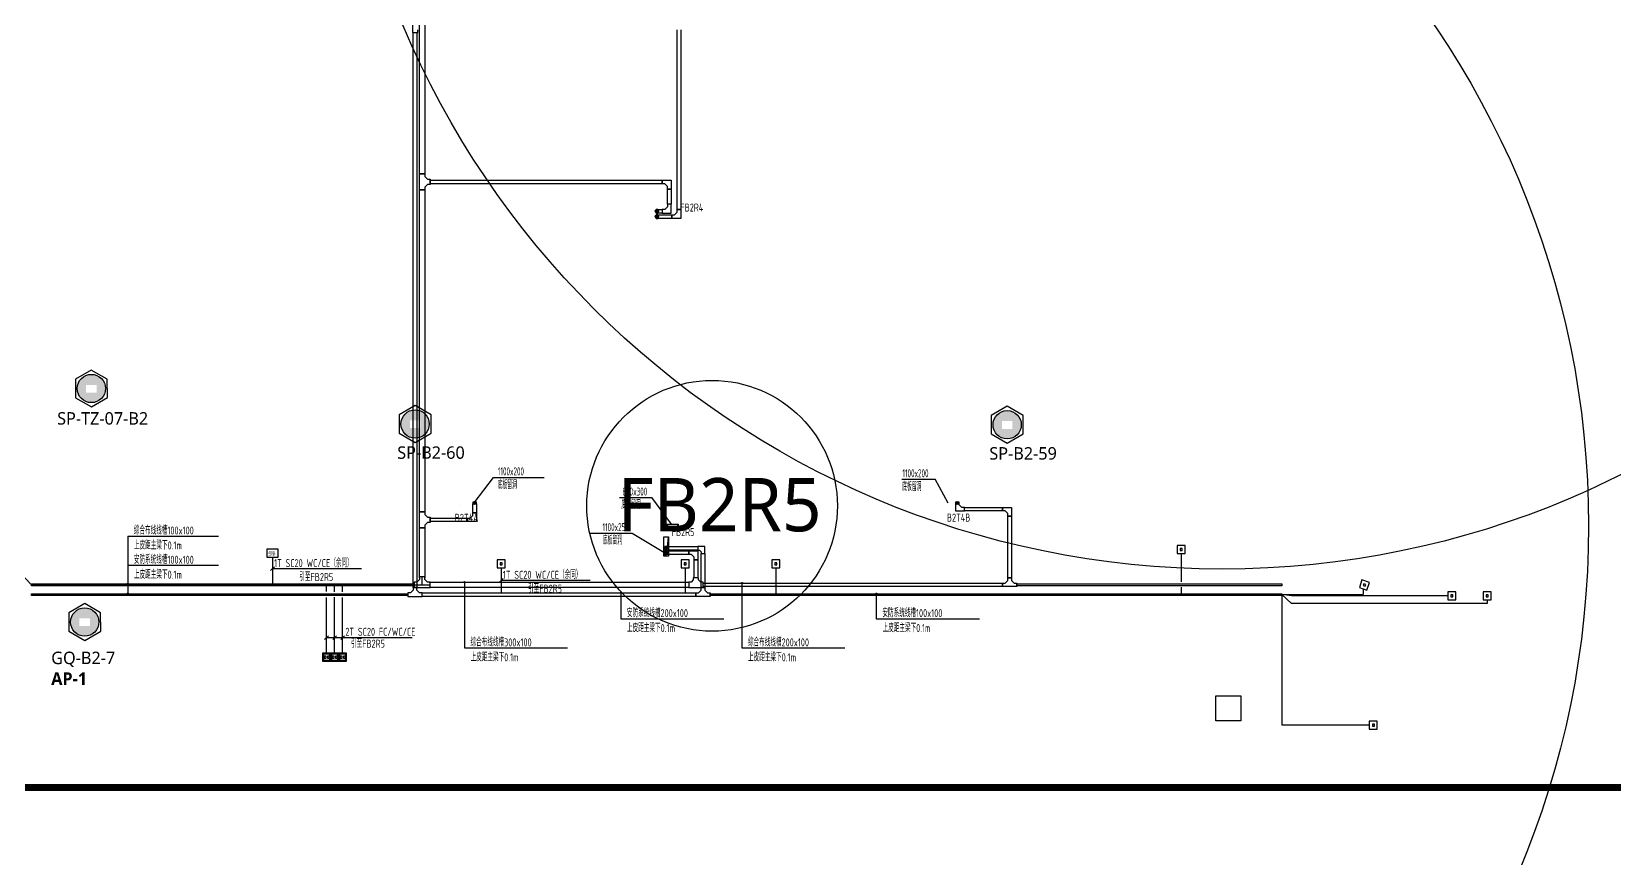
# Model space of a CAD drawing. Extents: x 444086 to 1693832, y -6784 to 371769.
# Drawn here: x 1548860 to 1637882, y 125115 to 171599 of the extents above; entities that cross this region are included whole.
import ezdxf

# ---------------------------------------------------------------- set-up
doc = ezdxf.new("R2010")
doc.units = 0
doc.header["$LTSCALE"] = 1000
doc.header["$MEASUREMENT"] = 0
doc.linetypes.add('CONTINOUS', pattern=[0])
doc.linetypes.add('SZGX_a-zzgr$0$DASHDOT2', pattern=[6, 3, -1.5, 0, -1.5])
doc.layers.get('0').update_dxf_attribs({"color": 1, "linetype": 'CONTINUOUS'})
for name, color, linetype in [('AP', 7, 'CONTINUOUS'), ('A无产权', 5, 'CONTINUOUS'), ('CABLETRAY_DOTE', 5, 'CONTINUOUS'), ('CABLETRAY_WEAK', 6, 'CONTINUOUS'), ('T-BAS', 11, 'CONTINUOUS'), ('T-BSA TEXT', 7, '485_LINE'), ('T-DIFFUSE', 1, 'CONTINUOUS'), ('T-I-CHANNELS', 2, 'CONTINUOUS'), ('T-P-G RDJ', 1, 'CONTINOUS'), ('T-R-INTEGRATE', 1, 'CONTINUOUS'), ('T-SYSTEM', 4, 'CONTINUOUS'), ('T-SYSTEM BLOCK', 4, 'CONTINUOUS'), ('T-TEXT', 7, 'CONTINUOUS'), ('T-TEXT-RD', 3, 'CONTINUOUS'), ('T-TL', 2, 'CONTINUOUS'), ('T-电源线槽', 1, 'CONTINUOUS'), ('WALL', 9, 'CONTINUOUS')]:
    doc.layers.add(name, color=color, linetype=linetype)
doc.layers.add('Arc_建筑红线', color=8, linetype='CONTINUOUS', lineweight=40)
doc.styles.add('_TCH_DIM', font='SIMPLEX', dxfattribs={"bigfont": 'GBCBIG'})
doc.styles.add('GBSTYLE', font='gbxwxt.shx', dxfattribs={"width": 0.6, "bigfont": 'gbhzfs.shx'})
doc.styles.get("Standard").update_dxf_attribs({"font": 'GBENOR', "bigfont": 'GBCBIG'})
doc.linetypes.add('485_LINE', pattern='A,25.7,-3.58,["485",Standard,S=2.54,R=0,X=-3.2,Y=-1.27],-3.85', length=33.13)

# ---------------------------------------------------------------- blocks, each defined once
blk = doc.blocks.new('信息发布网络控制器')
at = {"layer": 'T-DIFFUSE'}
for p, q in [((-420, 600), (-420, 0)), ((420, 600), (-420, 600)), ((-420, 0), (420, 0)), ((420, 0), (420, 600))]:
    blk.add_line(p, q, dxfattribs=at)
at = {"layer": 'T-DIFFUSE', "color": 7, "style": 'GBSTYLE', "width": 0.6}
blk.add_text('控制器', height=300, dxfattribs=at).set_placement((-329, 92))
blk = doc.blocks.new('T-D2T')
at = {"layer": 'T-SYSTEM BLOCK'}
for points in [[(0, 0), (450, 0), (450, 450), (0, 450)], [(50, 50), (400, 50), (400, 400), (50, 400)], [(87, 169), (199, 169), (199, 281), (87, 281)], [(271, 169), (383, 169), (383, 281), (271, 281)]]:
    blk.add_lwpolyline(points, close=True, dxfattribs=at)
blk = doc.blocks.new('单口数据点')
at = {"layer": 'T-SYSTEM BLOCK'}
for points in [[(148816, -13376), (149116, -13376), (149116, -13076), (148816, -13076)], [(148929, -13263), (149004, -13263), (149004, -13188), (148929, -13188)]]:
    blk.add_lwpolyline(points, close=True, dxfattribs=at)
blk = doc.blocks.new('A$C27A92A3A')
at = {"layer": 'T-TEXT', "linetype": 'ByBlock'}
h = blk.add_hatch(color=7, dxfattribs=at)
edge = h.paths.add_edge_path()
edge.add_arc((-37060.2, -2154.8), 37.5, 0, 360)
h = blk.add_hatch(color=7, dxfattribs=at)
edge = h.paths.add_edge_path()
edge.add_arc((-37060.2, -2704.8), 37.5, 0, 360)
h = blk.add_hatch(color=7, dxfattribs=at)
edge = h.paths.add_edge_path()
edge.add_arc((-18125.4, -2054.8), 37.5, 0, 360)
h = blk.add_hatch(color=7, dxfattribs=at)
edge = h.paths.add_edge_path()
edge.add_arc((-9325.7, -2654.8), 37.5, 0, 360)
h = blk.add_hatch(color=7, dxfattribs=at)
edge = h.paths.add_edge_path()
edge.add_arc((-2517.4, -2104.8), 37.5, 0, 360)
h = blk.add_hatch(color=7, dxfattribs=at)
edge = h.paths.add_edge_path()
edge.add_arc((5045.5, -2704.8), 37.5, 0, 360)
at = {"layer": 'CABLETRAY_DOTE'}
for p, q in [((-20500, -2204.8), (-20500, -1754.8)), ((-20950, -2204.8), (-42465, -2204.8)), ((-20950, -2204.8), (-20050, -2204.8)), ((-21300, -2754.8), (-42465, -2754.8))]:
    blk.add_line(p, q, dxfattribs=at)
at = {"layer": 'CABLETRAY_WEAK', "linetype": 'ByBlock'}
for p, q in [((-21050, 29750.4, 0), (-21050, 28850.4, 0)), ((-21050, 28850.4, 0), (-20750, 28850.4, 0)), ((-21000, -2354.8, 0), (-21000, 28850.4, 0)), ((-21000, 28850.4, 0), (-20800, 28850.4, 0)), ((-20800, 28850.4, 0), (-20800, -2354.8, 0)), ((-20750, 28850.4, 0), (-20750, 29000.4, 0)), ((-21300, -2654.8, 0), (-21300, -2854.8, 0)), ((-21150, -2654.8, 0), (-21300, -2654.8, 0)), ((-21300, -2654.8, 0), (-21300, -2854.8, 0)), ((-21000, -2504.8, 0), (-21150, -2654.8, 0)), ((-20800, -2354.8, 0), (-21000, -2354.8, 0)), ((-20800, -2354.8, 0), (-21000, -2354.8, 0)), ((-21000, -2354.8, 0), (-21000, -2504.8, 0)), ((-20800, -2504.8, 0), (-20800, -2354.8, 0)), ((-20650, -2654.8, 0), (-20800, -2504.8, 0)), ((-20500, -2654.8, 0), (-20650, -2654.8, 0)), ((-20500, -2854.8, 0), (-20500, -2654.8, 0)), ((-20500, -2654.8, 0), (-5100, -2654.8, 0)), ((-20500, -2854.8, 0), (-20500, -2654.8, 0)), ((-5100, -2654.8, 0), (-5100, -2854.8, 0)), ((-21300, -2854.8, 0), (-20500, -2854.8, 0)), ((-5100, -2854.8, 0), (-20500, -2854.8, 0))]:
    blk.add_line(p, q, dxfattribs=at)
at = {"layer": 'CABLETRAY_WEAK'}
for p, q in [((-6150, 18900, 0), (-6150, 29000.4, 0)), ((-5950, 29000.4, 0), (-5950, 18900, 0)), ((-6300, 18600, 0), (-6150, 18750, 0)), ((-5950, 18900, 0), (-6150, 18900, 0)), ((-6150, 18750, 0), (-6150, 18900, 0)), ((-6150, 18900, 0), (-5950, 18900, 0)), ((-5950, 18900, 0), (-5950, 18400, 0)), ((-7246.2, 18400, 0), (-7346.2, 18600, 0)), ((-7346.2, 18400, 0), (-7246.2, 18600, 0)), ((-7246.2, 18400, 0), (-7246.2, 18600, 0)), ((-7246.2, 18600, 0), (-6450, 18600, 0)), ((-6450, 18400, 0), (-7246.2, 18400, 0)), ((-6450, 18600, 0), (-6450, 18400, 0)), ((-6450, 18400, 0), (-6450, 18600, 0)), ((-6450, 18600, 0), (-6300, 18600, 0)), ((-5950, 18400, 0), (-6450, 18400, 0)), ((-18350, 2250, 0), (-18350, 2250, 0)), ((-18350, 2250, 0), (-18350, 2250, 0)), ((-18350, 2250, 0), (-18350, 2250, 0)), ((-18350, 2250, 0), (-18350, 2250, 0)), ((-6750, -49.6), (-6850, -249.6)), ((-6850, -49.6), (-6750, -249.6)), ((-6750, -249.6, 0), (-6750, -49.6, 0)), ((-6750, -49.6, 0), (-5000, -49.6, 0)), ((-5000, -249.6, 0), (-6750, -249.6, 0)), ((-5000, -49.6, 0), (-5000, -249.6, 0)), ((-4600, -49.6, 0), (-5000, -49.6, 0)), ((-5000, -49.6, 0), (-5000, -249.6, 0)), ((-5000, -249.6, 0), (-4900, -249.6, 0)), ((-4900, -249.6, 0), (-4800, -349.6, 0)), ((-4800, -349.6, 0), (-4800, -449.6, 0)), ((-4800, -2354.8, 0), (-4800, -449.6, 0)), ((-4800, -449.6, 0), (-4600, -449.6, 0)), ((-4800, -449.6, 0), (-4600, -449.6, 0)), ((-4600, -449.6, 0), (-4600, -49.6, 0)), ((-4600, -449.6, 0), (-4600, -2354.8, 0)), ((-5100, -2854.8, 0), (-5100, -2654.8, 0)), ((-5100, -2654.8, 0), (-4950, -2654.8, 0)), ((-4950, -2654.8, 0), (-4800, -2504.8, 0)), ((-4600, -2354.8, 0), (-4800, -2354.8, 0)), ((-4800, -2504.8, 0), (-4800, -2354.8, 0)), ((-4800, -2354.8, 0), (-4600, -2354.8, 0)), ((-4600, -2354.8, 0), (-4600, -2504.8, 0)), ((-4600, -2504.8, 0), (-4450, -2654.8, 0)), ((-4450, -2654.8, 0), (-4300, -2654.8, 0)), ((-4300, -2654.8, 0), (-4300, -2854.8, 0)), ((-42465, -2804.8), (-42465, -2704.8)), ((-42465, -2704.8), (-21300, -2704.8)), ((-21300, -2804.8), (-42465, -2804.8)), ((-21300, -2704.8), (-21300, -2804.8)), ((-4300, -2854.8, 0), (-5100, -2854.8, 0)), ((-4300, -2804.8, 0), (-4300, -2704.8, 0)), ((-4300, -2704.8, 0), (27852.1, -2704.8, 0)), ((27852.1, -2804.8, 0), (-4300, -2804.8, 0)), ((27852.1, -2704.8, 0), (27852.1, -2804.8, 0))]:
    blk.add_line(p, q, dxfattribs=at)
at = {"layer": 'CABLETRAY_WEAK', "elevation": 0}
blk.add_lwpolyline([(-7346.2, 18400), (-7246.2, 18400), (-7246.2, 18600), (-7346.2, 18600)], close=True, dxfattribs=at)
at = {"layer": 'CABLETRAY_WEAK'}
blk.add_lwpolyline([(-6850, -249.6), (-6750, -249.6), (-6750, -49.6), (-6850, -49.6)], close=True, dxfattribs=at)
at = {"layer": 'T-I-CHANNELS'}
for p, q in [((-20650, 20900, 0), (-20650, 40500.4, 0)), ((-20350, 40500.4, 0), (-20350, 20900, 0)), ((-20650, 20000, 0), (-20650, 20900, 0)), ((-20650, 20900, 0), (-20350, 20900, 0)), ((-20350, 20900, 0), (-20650, 20900, 0)), ((-20350, 20900, 0), (-20350, 20750, 0)), ((-20350, 20750, 0), (-20200, 20600, 0)), ((-20200, 20600, 0), (-20050, 20600, 0)), ((-20050, 20600, 0), (-20050, 20300, 0)), ((-20050, 20350, 0), (-20050, 20550, 0)), ((-20050, 20550, 0), (-7000, 20550, 0)), ((-7000, 20550, 0), (-7000, 20350, 0)), ((-7000, 20550, 0), (-6500, 20550, 0)), ((-7000, 20350, 0), (-7000, 20550, 0)), ((-6500, 20550, 0), (-6500, 20050, 0)), ((-20350, 20000, 0), (-20650, 20000, 0)), ((-20650, 1900, 0), (-20650, 20000, 0)), ((-20650, 20000, 0), (-20350, 20000, 0)), ((-20200, 20300, 0), (-20350, 20150, 0)), ((-20350, 20150, 0), (-20350, 20000, 0)), ((-20350, 20000, 0), (-20350, 1900, 0)), ((-20050, 20300, 0), (-20200, 20300, 0)), ((-7000, 20350, 0), (-20050, 20350, 0)), ((-6850, 20350, 0), (-7000, 20350, 0)), ((-6700, 20200, 0), (-6850, 20350, 0)), ((-6700, 20050, 0), (-6700, 20200, 0)), ((-6700, 19200, 0), (-6700, 20050, 0)), ((-6700, 20050, 0), (-6500, 20050, 0)), ((-6500, 20050, 0), (-6700, 20050, 0)), ((-6500, 20050, 0), (-6500, 19200, 0)), ((-7246.2, 18700, 0), (-7346.2, 18900, 0)), ((-7346.2, 18700, 0), (-7246.2, 18900, 0)), ((-7246.2, 18700, 0), (-7246.2, 18900, 0)), ((-7246.2, 18900, 0), (-7000, 18900, 0)), ((-7000, 18700, 0), (-7246.2, 18700, 0)), ((-7000, 18900, 0), (-7000, 18700, 0)), ((-6850, 18900, 0), (-7000, 18900, 0)), ((-7000, 18900, 0), (-7000, 18700, 0)), ((-7000, 18700, 0), (-6500, 18700, 0)), ((-6700, 19050, 0), (-6850, 18900, 0)), ((-6500, 19200, 0), (-6700, 19200, 0)), ((-6500, 19200, 0), (-6700, 19200, 0)), ((-6700, 19200, 0), (-6700, 19050, 0)), ((-6500, 18700, 0), (-6500, 19200, 0)), ((-20350, 1900, 0), (-20650, 1900, 0)), ((-20650, 1000, 0), (-20650, 1900, 0)), ((-20650, 1900, 0), (-20350, 1900, 0)), ((-20350, 1900, 0), (-20350, 1750, 0)), ((-17650, 2350, 0), (-17450, 2450, 0)), ((-17650, 2450, 0), (-17450, 2350, 0)), ((-17650, 2350, 0), (-17450, 2350, 0)), ((-17650, 1850, 0), (-17650, 2350, 0)), ((-17450, 1850, 0), (-17650, 1850, 0)), ((-17650, 1700, 0), (-17650, 1850, 0)), ((-17650, 1850, 0), (-17450, 1850, 0)), ((-17450, 2350, 0), (-17450, 1850, 0)), ((-17450, 1850, 0), (-17450, 1350, 0)), ((9500, 2350), (9700, 2450)), ((9500, 2450), (9700, 2350)), ((9500, 2450, 0), (9500, 1950, 0)), ((9700, 2450, 0), (9500, 2450, 0)), ((9500, 1950, 0), (10000, 1950, 0)), ((9700, 2300, 0), (9700, 2450, 0)), ((9850, 2150, 0), (9700, 2300, 0)), ((10000, 2150, 0), (9850, 2150, 0)), ((10000, 1950, 0), (10000, 2150, 0)), ((10000, 2150, 0), (12150.1, 2150, 0)), ((10000, 1950, 0), (10000, 2150, 0)), ((12150.1, 1950, 0), (10000, 1950, 0)), ((12150.1, 2150, 0), (12150.1, 1950, 0)), ((12150.1, 2150, 0), (12650.1, 2150, 0)), ((12150.1, 1950, 0), (12150.1, 2150, 0)), ((12300.1, 1950, 0), (12150.1, 1950, 0)), ((12450.1, 1800, 0), (12300.1, 1950, 0)), ((12450.1, 1650, 0), (12450.1, 1800, 0)), ((12650.1, 2150, 0), (12650.1, 1650, 0)), ((-20650, -1804.8, 0), (-20650, 1000, 0)), ((-20650, 1000, 0), (-20350, 1000, 0)), ((-20350, 1000, 0), (-20650, 1000, 0)), ((-20350, 1750, 0), (-20200, 1600, 0)), ((-20200, 1300, 0), (-20350, 1150, 0)), ((-20350, 1150, 0), (-20350, 1000, 0)), ((-20350, 1000, 0), (-20350, -1804.8, 0)), ((-20200, 1600, 0), (-20050, 1600, 0)), ((-20050, 1300, 0), (-20200, 1300, 0)), ((-20050, 1600, 0), (-20050, 1300, 0)), ((-20050, 1350, 0), (-20050, 1550, 0)), ((-20050, 1550, 0), (-17950, 1550, 0)), ((-17950, 1350, 0), (-20050, 1350, 0)), ((-17950, 1550, 0), (-17950, 1350, 0)), ((-17950, 1350, 0), (-17950, 1550, 0)), ((-17950, 1550, 0), (-17800, 1550, 0)), ((-17450, 1350, 0), (-17950, 1350, 0)), ((-17800, 1550, 0), (-17650, 1700, 0)), ((12450.1, 1650, 0), (12650.1, 1650, 0)), ((12450.1, -1804.8, 0), (12450.1, 1650, 0)), ((12650.1, 1650, 0), (12450.1, 1650, 0)), ((12650.1, 1650, 0), (12650.1, -1804.8, 0)), ((-6750, -299.6), (-6850, -499.6)), ((-6850, -299.6), (-6750, -499.6)), ((-6750, -500.4, 0), (-6750, -300.4, 0)), ((-6750, -300.4, 0), (-5500, -300.4, 0)), ((-5500, -500.4, 0), (-6750, -500.4, 0)), ((-5500, -300.4, 0), (-5500, -500.4, 0)), ((-5500, -300.4, 0), (-5000, -300.4, 0)), ((-5500, -500.4, 0), (-5500, -300.4, 0)), ((-5350, -500.4, 0), (-5500, -500.4, 0)), ((-5200, -650.4, 0), (-5350, -500.4, 0)), ((-5200, -800.4, 0), (-5200, -650.4, 0)), ((-5200, -800.4, 0), (-5000, -800.4, 0)), ((-5200, -1804.8, 0), (-5200, -800.4, 0)), ((-5000, -800.4, 0), (-5200, -800.4, 0)), ((-5000, -300.4, 0), (-5000, -800.4, 0)), ((-5000, -800.4, 0), (-5000, -1804.8, 0)), ((-20350, -1754.8), (-20650, -1754.8)), ((-20650, -1754.8), (-20650, -1904.8)), ((-20350, -1904.8), (-20350, -1754.8)), ((-42465, -2254.8), (-42465, -2154.8)), ((-42465, -2154.8), (-20950, -2154.8)), ((-20950, -2254.8), (-42465, -2254.8)), ((-20800, -2054.8), (-20950, -2054.8)), ((-20950, -2054.8), (-20950, -2354.8)), ((-20950, -2154.8), (-20950, -2254.8)), ((-20950, -2354.8), (-20050, -2354.8)), ((-20650, -1904.8), (-20800, -2054.8)), ((-20200, -2054.8), (-20350, -1904.8)), ((-20050, -2054.8), (-20200, -2054.8)), ((-20100, -2054.8, 0), (-5500, -2054.8, 0)), ((-5500, -2354.8, 0), (-20100, -2354.8, 0)), ((-20050, -2354.8), (-20050, -2054.8)), ((-5500, -2054.8, 0), (-5500, -2354.8, 0)), ((-5375, -2054.8, 0), (-5500, -2054.8, 0)), ((-5500, -2054.8, 0), (-5500, -2354.8, 0)), ((-5500, -2354.8, 0), (-4700, -2354.8, 0)), ((-5250, -1929.8, 0), (-5375, -2054.8, 0)), ((-4950, -1804.8, 0), (-5250, -1804.8, 0)), ((-5250, -1804.8, 0), (-5250, -1929.8, 0)), ((-5000, -1804.8, 0), (-5200, -1804.8, 0)), ((-4950, -1929.8, 0), (-4950, -1804.8, 0)), ((-4825, -2054.8, 0), (-4950, -1929.8, 0)), ((-4700, -2054.8, 0), (-4825, -2054.8, 0)), ((-4700, -2354.8, 0), (-4700, -2054.8, 0)), ((-4700, -2304.8, 0), (-4700, -2104.8, 0)), ((-4700, -2104.8, 0), (12150.1, -2104.8, 0)), ((12150.1, -2304.8, 0), (-4700, -2304.8, 0)), ((12150.1, -2104.8, 0), (12150.1, -2304.8, 0)), ((12150.1, -2304.8, 0), (12150.1, -2104.8, 0)), ((12150.1, -2104.8, 0), (12300.1, -2104.8, 0)), ((12950.1, -2304.8, 0), (12150.1, -2304.8, 0)), ((12300.1, -2104.8, 0), (12450.1, -1954.8, 0)), ((12650.1, -1804.8, 0), (12450.1, -1804.8, 0)), ((12450.1, -1954.8, 0), (12450.1, -1804.8, 0)), ((12450.1, -1804.8, 0), (12650.1, -1804.8, 0)), ((12650.1, -1804.8, 0), (12650.1, -1954.8, 0)), ((12650.1, -1954.8, 0), (12800.1, -2104.8, 0)), ((12800.1, -2104.8, 0), (12950.1, -2104.8, 0)), ((12950.1, -2104.8, 0), (12950.1, -2304.8, 0)), ((12950.1, -2254.8, 0), (12950.1, -2154.8, 0)), ((12950.1, -2154.8, 0), (27851, -2154.8, 0)), ((27851, -2254.8, 0), (12950.1, -2254.8, 0)), ((27851, -2154.8, 0), (27851, -2254.8, 0))]:
    blk.add_line(p, q, dxfattribs=at)
at = {"layer": 'T-I-CHANNELS', "elevation": 0}
for points in [[(-7346.2, 18700), (-7246.2, 18700), (-7246.2, 18900), (-7346.2, 18900)], [(-17650, 2450), (-17650, 2350), (-17450, 2350), (-17450, 2450)], [(9500, 2450), (9500, 2350), (9700, 2350), (9700, 2450)]]:
    blk.add_lwpolyline(points, close=True, dxfattribs=at)
at = {"layer": 'T-I-CHANNELS'}
blk.add_lwpolyline([(-6850, -499.6), (-6750, -499.6), (-6750, -299.6), (-6850, -299.6)], close=True, dxfattribs=at)
at = {"layer": 'T-P-G RDJ'}
for p, q in [((-17579.4, 2413.4, 0), (-16492.2, 3837.1)), ((-16492.2, 3837.1), (-13635.3, 3837.1)), ((6470.5, 3731.6), (8363.3, 3731.6)), ((9090.1, 2378.2, 0), (8363.3, 3731.6)), ((-9408.9, 2700.8), (-7600, 2700.8)), ((-7600, 2700.8), (-6500, 1200)), ((-6164.4, 952.7, 0), (-6900, 899.6)), ((-6164.4, 952.7, 0), (-6100, 1200)), ((-11081.1, 700), (-8686, 700)), ((-8686, 700), (-6900, -374.8)), ((-6732.3, -444.7), (-6650, 499.6)), ((-6732.3, -444.7), (-6900, -600))]:
    blk.add_line(p, q, dxfattribs=at)
at = {"layer": 'T-P-G RDJ', "elevation": 0}
for points in [[(-6900, 899.6), (-6900, 1200), (-6100, 1200), (-6100, 899.6)], [(-6900, -600), (-6900, 499.6), (-6650, 499.6), (-6650, -600)]]:
    blk.add_lwpolyline(points, close=True, dxfattribs=at)
at = {"layer": 'T-SYSTEM', "elevation": 0}
for points in [[(-7296.2, 18800, 0, 0, 0), (-6797.6, 19298.6, 150, 0, 0), (-6558.6, 19537.6, 0, 0, 0)], [(-7296.2, 18500, 0, 0, 0), (-6797.6, 18998.6, 150, 0, 0), (-6558.6, 19237.6, 0, 0, 0)], [(-16812.4, 3137.6, 0, 0, 0), (-17311, 2639, 150, 0, 0), (-17550, 2400, 0, 0, 0)], [(9600, 2400, 0, 0, 0), (10098.6, 2898.6, 150, 0, 0), (10337.6, 3137.6, 0, 0, 0)], [(-17550, 2400, 0, 0, 0), (-18048.6, 1901.4, 150, 0, 0), (-18287.6, 1662.4, 0, 0, 0)], [(-6800, 1125, 0, 0, 0), (-6301.4, 1623.6, 150, 0, 0), (-6062.4, 1862.6, 0, 0, 0)], [(9600, 2400, 0, 0, 0), (9101.4, 1901.4, 150, 0, 0), (8862.4, 1662.4, 0, 0, 0)], [(-6800, 1125, 0, 0, 0), (-7298.6, 626.4, 150, 0, 0), (-7537.6, 387.4, 0, 0, 0)]]:
    blk.add_lwpolyline(points, format="xyseb", dxfattribs=at)
at = {"layer": 'T-SYSTEM', "const_width": 90, "elevation": 0}
for points in [[(-7341.2, 18800, 1), (-7251.2, 18800, 1)], [(-7341.2, 18800, 1), (-7251.2, 18800, 1)], [(-7341.2, 18800, 1), (-7251.2, 18800, 1)], [(-7341.2, 18500, 1), (-7251.2, 18500, 1)], [(-7341.2, 18500, 1), (-7251.2, 18500, 1)], [(-7341.2, 18500, 1), (-7251.2, 18500, 1)], [(-17595, 2400, 1), (-17505, 2400, 1)], [(-17595, 2400, 1), (-17505, 2400, 1)], [(-17595, 2400, 1), (-17505, 2400, 1)], [(9555, 2400, 1), (9645, 2400, 1)], [(9555, 2400, 1), (9645, 2400, 1)], [(9555, 2400, 1), (9645, 2400, 1)], [(-6845, 1125, 1), (-6755, 1125, 1)], [(-6845, 1125, 1), (-6755, 1125, 1)], [(-6845, 1125, 1), (-6755, 1125, 1)]]:
    blk.add_lwpolyline(points, format="xyb", close=True, dxfattribs=at)
at = {"layer": 'T-SYSTEM'}
for points in [[(-6800, -149.6, 0, 0, 0), (-6301.4, 349, 150, 0, 0), (-6062.4, 588, 0, 0, 0)], [(-6800, -399.6, 0, 0, 0), (-6301.4, 99, 150, 0, 0), (-6062.4, 338, 0, 0, 0)], [(-6800, -149.6, 0, 0, 0), (-7298.6, -648.2, 150, 0, 0), (-7537.6, -887.2, 0, 0, 0)], [(-6800, -399.6, 0, 0, 0), (-7298.6, -898.2, 150, 0, 0), (-7537.6, -1137.2, 0, 0, 0)]]:
    blk.add_lwpolyline(points, format="xyseb", dxfattribs=at)
at = {"layer": 'T-SYSTEM', "const_width": 90}
for points in [[(-6845, -149.6, 1), (-6755, -149.6, 1)], [(-6845, -149.6, 1), (-6755, -149.6, 1)], [(-6845, -149.6, 1), (-6755, -149.6, 1)], [(-6845, -399.6, 1), (-6755, -399.6, 1)], [(-6845, -399.6, 1), (-6755, -399.6, 1)], [(-6845, -399.6, 1), (-6755, -399.6, 1)]]:
    blk.add_lwpolyline(points, format="xyb", close=True, dxfattribs=at)
at = {"layer": 'T-SYSTEM'}
for centre in [(-7296.2, 18800, 0), (-7296.2, 18800, 0), (-7296.2, 18800, 0), (-7296.2, 18500, 0), (-7296.2, 18500, 0), (-7296.2, 18500, 0), (-17550, 2400, 0), (-17550, 2400, 0), (-17550, 2400, 0), (9600, 2400, 0), (9600, 2400, 0), (9600, 2400, 0), (-6800, 1125, 0), (-6800, 1125, 0), (-6800, 1125, 0), (-6800, -149.6), (-6800, -149.6), (-6800, -149.6), (-6800, -399.6), (-6800, -399.6), (-6800, -399.6)]:
    blk.add_circle(centre, 90, dxfattribs=at)
at = {"layer": 'T-TEXT', "color": 7, "linetype": 'ByBlock'}
for p, q in [((-37060.2, 536.6), (-37060.2, -2754.8)), ((-37060.2, 536.6), (-31947.2, 536.6)), ((-37060.2, -1108), (-31947.2, -1108)), ((-18125.4, -2054.8, 0), (-18125.4, -5754.4)), ((-9325.7, -2654.8, 0), (-9325.7, -4109.8)), ((-2517.4, -2104.8, 0), (-2517.4, -5754.4)), ((5045.5, -2704.8, 0), (5045.5, -4109.8)), ((-9325.7, -4109.8), (-3532.3, -4109.8)), ((5045.5, -4109.8), (10839, -4109.8)), ((-18125.4, -5754.4), (-12332, -5754.4)), ((-2517.4, -5754.4), (3276, -5754.4))]:
    blk.add_line(p, q, dxfattribs=at)
for centre in [(-37060.2, -2154.8), (-37060.2, -2704.8), (-18125.4, -2054.8, 0), (-9325.7, -2654.8, 0), (-2517.4, -2104.8, 0), (5045.5, -2704.8, 0)]:
    blk.add_circle(centre, 37.5, dxfattribs=at)
at = {"layer": 'T-电源线槽'}
for p, q in [((-6750, 1150), (-6850, 1100)), ((-6850, 1150), (-6750, 1100))]:
    blk.add_line(p, q, dxfattribs=at)
at = {"layer": 'T-电源线槽', "elevation": 0}
blk.add_lwpolyline([(-6850, 1100), (-6750, 1100), (-6750, 1150), (-6850, 1150)], close=True, dxfattribs=at)
at = {"layer": 'T-P-G RDJ', "style": 'GBSTYLE', "width": 0.6}
for s, p in [('底板留洞', (-16253.4, 3187.2)), ('1100x200', (-16239.9, 3950.6)), ('底板留洞', (6500.9, 3081.7)), ('1100x200', (6514.4, 3845.2)), ('800x300', (-9242.2, 2814.4)), ('底板留洞', (-9293.8, 2069.6)), ('1100x250', (-10356, 813.6)), ('底板留洞', (-10339.7, 66.5))]:
    blk.add_text(s, height=450, dxfattribs=at).set_placement(p)
at = {"layer": 'T-TEXT', "color": 7, "linetype": 'ByBlock', "style": 'GBSTYLE', "width": 0.7}
for s, p in [('综合布线线槽100x100', (-36718.4, 626)), ('上皮距主梁下0.1m', (-36710.5, -214.7)), ('安防系统线槽100x100', (-36718.4, -1018.6)), ('上皮距主梁下0.1m', (-36710.5, -1859.3)), ('安防系统线槽200x100', (-8983.9, -4020.5)), ('安防系统线槽100x100', (5387.3, -4020.5)), ('上皮距主梁下0.1m', (-8976, -4861.1)), ('上皮距主梁下0.1m', (5395.2, -4861.1)), ('综合布线线槽300x100', (-17783.6, -5665.1)), ('综合布线线槽200x100', (-2175.6, -5665.1)), ('上皮距主梁下0.1m', (-17775.7, -6505.7)), ('上皮距主梁下0.1m', (-2167.7, -6505.7))]:
    blk.add_text(s, height=450, dxfattribs=at).set_placement(p)
at = {"layer": 'T-TEXT-RD', "style": 'GBSTYLE', "width": 0.7}
for s, p in [('FB2R4', (-5975.7, 18785.9, 0)), ('B2T4A', (-18665.4, 1340.4, 0)), ('B2T4B', (9016.9, 1349.3, 0)), ('FB2R5', (-6462.5, 536.6, 0))]:
    blk.add_text(s, height=450, dxfattribs=at).set_placement(p)
blk = doc.blocks.new('A$C52D40F68')
at = {"layer": 'CABLETRAY_WEAK'}
blk.add_blockref('A$C27A92A3A', (189628, -151726, 0), dxfattribs=at)

msp = doc.modelspace()

# ---------------------------------------------------------------- hatches: boundary and pattern name
at = {"layer": 'WALL', "linetype": 'ByBlock'}
h = msp.add_hatch(dxfattribs=at)
h.set_pattern_fill('ESCHER', color=1)
h.set_pattern_definition([(60, (-1325028.502, -2250232.225), (-30.47999999, -7e-09), [27.94, -2.54]), (180, (-1325028.502, -2250232.225), (15.24, -26.3964543), [27.94, -2.54]), (300, (-1325028.502, -2250232.225), (30.47999999, -7e-09), [27.94, -2.54]), (60, (-1325025.962, -2250232.225), (-30.47999999, -7e-09), [5.08, -25.4]), (300, (-1325025.962, -2250232.225), (30.47999999, -7e-09), [5.08, -25.4]), (60, (-1325029.772, -2250230.025), (-30.47999999, -7e-09), [5.08, -25.4]), (180, (-1325029.772, -2250230.025), (15.24, -26.3964543), [5.08, -25.4]), (300, (-1325029.772, -2250234.425), (30.47999999, -7e-09), [5.08, -25.4]), (180, (-1325029.772, -2250234.425), (15.24, -26.3964543), [5.08, -25.4]), (60, (-1325038.662, -2250232.225), (-30.47999999, -7e-09), [5.08, -25.4]), (300, (-1325038.662, -2250232.225), (30.47999999, -7e-09), [5.08, -25.4]), (60, (-1325023.422, -2250241.024), (-30.47999999, -7e-09), [5.08, -25.4]), (180, (-1325023.422, -2250241.024), (15.24, -26.3964543), [5.08, -25.4]), (300, (-1325023.422, -2250223.426), (30.47999999, -7e-09), [5.08, -25.4]), (180, (-1325023.422, -2250223.426), (15.24, -26.3964543), [5.08, -25.4]), (0, (-1325023.422, -2250227.825), (-15.24, 26.3964543), [17.78, -12.7]), (0, (-1325023.422, -2250236.624), (-15.24, 26.3964543), [17.78, -12.7]), (120, (-1325027.232, -2250225.626), (-30.47999999, 7e-09), [17.78, -12.7]), (120, (-1325034.852, -2250230.025), (-30.47999999, 7e-09), [17.78, -12.7]), (240, (-1325034.852, -2250234.425), (15.23999999, -26.3964543), [17.78, -12.7]), (240, (-1325027.232, -2250238.824), (15.23999999, -26.3964543), [17.78, -12.7])])
h.paths.add_polyline_path([(1551423, 151534, 1), (1553015, 151534, 1)])
h.paths.add_polyline_path([(1552514, 151739), (1552514, 151304), (1551926, 151304), (1551926, 151739)], flags=16)
h = msp.add_hatch(dxfattribs=at)
h.set_pattern_fill('ESCHER', color=3)
h.set_pattern_definition([(60, (-1306820.799, -2252229.022), (-30.47999999, -7e-09), [27.94, -2.54]), (180, (-1306820.799, -2252229.022), (15.24, -26.3964543), [27.94, -2.54]), (300, (-1306820.799, -2252229.022), (30.47999999, -7e-09), [27.94, -2.54]), (60, (-1306818.259, -2252229.022), (-30.47999999, -7e-09), [5.08, -25.4]), (300, (-1306818.259, -2252229.022), (30.47999999, -7e-09), [5.08, -25.4]), (60, (-1306822.069, -2252226.823), (-30.47999999, -7e-09), [5.08, -25.4]), (180, (-1306822.069, -2252226.823), (15.24, -26.3964543), [5.08, -25.4]), (300, (-1306822.069, -2252231.222), (30.47999999, -7e-09), [5.08, -25.4]), (180, (-1306822.069, -2252231.222), (15.24, -26.3964543), [5.08, -25.4]), (60, (-1306830.959, -2252229.022), (-30.47999999, -7e-09), [5.08, -25.4]), (300, (-1306830.959, -2252229.022), (30.47999999, -7e-09), [5.08, -25.4]), (60, (-1306815.719, -2252237.82), (-30.47999999, -7e-09), [5.08, -25.4]), (180, (-1306815.719, -2252237.82), (15.24, -26.3964543), [5.08, -25.4]), (300, (-1306815.719, -2252220.223), (30.47999999, -7e-09), [5.08, -25.4]), (180, (-1306815.719, -2252220.223), (15.24, -26.3964543), [5.08, -25.4]), (0, (-1306815.719, -2252224.623), (-15.24, 26.3964543), [17.78, -12.7]), (0, (-1306815.719, -2252233.422), (-15.24, 26.3964543), [17.78, -12.7]), (120, (-1306819.529, -2252222.423), (-30.47999999, 7e-09), [17.78, -12.7]), (120, (-1306827.149, -2252226.823), (-30.47999999, 7e-09), [17.78, -12.7]), (240, (-1306827.149, -2252231.222), (15.23999999, -26.3964543), [17.78, -12.7]), (240, (-1306819.529, -2252235.621), (15.23999999, -26.3964543), [17.78, -12.7])])
h.paths.add_polyline_path([(1569631, 149537, 1), (1571223, 149537, 1)])
h.paths.add_polyline_path([(1570721, 149742), (1570721, 149308), (1570133, 149308), (1570133, 149742)], flags=16)
h = msp.add_hatch(dxfattribs=at)
h.set_pattern_fill('ESCHER', color=3)
h.set_pattern_definition([(60, (-1273517.84, -2252272.573), (-30.47999999, -7e-09), [27.94, -2.54]), (180, (-1273517.84, -2252272.573), (15.24, -26.3964543), [27.94, -2.54]), (300, (-1273517.84, -2252272.573), (30.47999999, -7e-09), [27.94, -2.54]), (60, (-1273515.3, -2252272.573), (-30.47999999, -7e-09), [5.08, -25.4]), (300, (-1273515.3, -2252272.573), (30.47999999, -7e-09), [5.08, -25.4]), (60, (-1273519.11, -2252270.374), (-30.47999999, -7e-09), [5.08, -25.4]), (180, (-1273519.11, -2252270.374), (15.24, -26.3964543), [5.08, -25.4]), (300, (-1273519.11, -2252274.773), (30.47999999, -7e-09), [5.08, -25.4]), (180, (-1273519.11, -2252274.773), (15.24, -26.3964543), [5.08, -25.4]), (60, (-1273528, -2252272.573), (-30.47999999, -7e-09), [5.08, -25.4]), (300, (-1273528, -2252272.573), (30.47999999, -7e-09), [5.08, -25.4]), (60, (-1273512.76, -2252281.372), (-30.47999999, -7e-09), [5.08, -25.4]), (180, (-1273512.76, -2252281.372), (15.24, -26.3964543), [5.08, -25.4]), (300, (-1273512.76, -2252263.775), (30.47999999, -7e-09), [5.08, -25.4]), (180, (-1273512.76, -2252263.775), (15.24, -26.3964543), [5.08, -25.4]), (0, (-1273512.76, -2252268.174), (-15.24, 26.3964543), [17.78, -12.7]), (0, (-1273512.76, -2252276.973), (-15.24, 26.3964543), [17.78, -12.7]), (120, (-1273516.57, -2252265.974), (-30.47999999, 7e-09), [17.78, -12.7]), (120, (-1273524.19, -2252270.374), (-30.47999999, 7e-09), [17.78, -12.7]), (240, (-1273524.19, -2252274.773), (15.23999999, -26.3964543), [17.78, -12.7]), (240, (-1273516.57, -2252279.173), (15.23999999, -26.3964543), [17.78, -12.7])])
h.paths.add_polyline_path([(1602934, 149494, 1), (1604526, 149494, 1)])
h.paths.add_polyline_path([(1604024, 149699), (1604024, 149264), (1603436, 149264), (1603436, 149699)], flags=16)
h = msp.add_hatch(dxfattribs=at)
h.set_pattern_fill('ESCHER', color=3)
h.set_pattern_definition([(60, (-1325403.256, -2263362.643), (-30.47999999, -7e-09), [27.94, -2.54]), (180, (-1325403.256, -2263362.643), (15.24, -26.3964543), [27.94, -2.54]), (300, (-1325403.256, -2263362.643), (30.47999999, -7e-09), [27.94, -2.54]), (60, (-1325400.716, -2263362.643), (-30.47999999, -7e-09), [5.08, -25.4]), (300, (-1325400.716, -2263362.643), (30.47999999, -7e-09), [5.08, -25.4]), (60, (-1325404.526, -2263360.443), (-30.47999999, -7e-09), [5.08, -25.4]), (180, (-1325404.526, -2263360.443), (15.24, -26.3964543), [5.08, -25.4]), (300, (-1325404.526, -2263364.842), (30.47999999, -7e-09), [5.08, -25.4]), (180, (-1325404.526, -2263364.842), (15.24, -26.3964543), [5.08, -25.4]), (60, (-1325413.416, -2263362.643), (-30.47999999, -7e-09), [5.08, -25.4]), (300, (-1325413.416, -2263362.643), (30.47999999, -7e-09), [5.08, -25.4]), (60, (-1325398.176, -2263371.442), (-30.47999999, -7e-09), [5.08, -25.4]), (180, (-1325398.176, -2263371.442), (15.24, -26.3964543), [5.08, -25.4]), (300, (-1325398.176, -2263353.844), (30.47999999, -7e-09), [5.08, -25.4]), (180, (-1325398.176, -2263353.844), (15.24, -26.3964543), [5.08, -25.4]), (0, (-1325398.176, -2263358.243), (-15.24, 26.3964543), [17.78, -12.7]), (0, (-1325398.176, -2263367.042), (-15.24, 26.3964543), [17.78, -12.7]), (120, (-1325401.986, -2263356.044), (-30.47999999, 7e-09), [17.78, -12.7]), (120, (-1325409.606, -2263360.443), (-30.47999999, 7e-09), [17.78, -12.7]), (240, (-1325409.606, -2263364.842), (15.23999999, -26.3964543), [17.78, -12.7]), (240, (-1325401.986, -2263369.242), (15.23999999, -26.3964543), [17.78, -12.7])])
h.paths.add_polyline_path([(1551049, 138403, 1), (1552640, 138403, 1)])
h.paths.add_polyline_path([(1552139, 138608), (1552139, 138174), (1551551, 138174), (1551551, 138608)], flags=16)

# ---------------------------------------------------------------- linework, layer by layer
at = {"color": 6, "elevation": 0}
msp.add_lwpolyline([(1615475, 134250), (1616875, 134250), (1616875, 132850), (1615475, 132850)], close=True, dxfattribs=at)
at = {"layer": 'Arc_建筑红线', "color": 20, "linetype": 'SZGX_a-zzgr$0$DASHDOT2', "ltscale": 0.2, "const_width": 400}
msp.add_lwpolyline([(1507132, 303600), (1515132, 311600), (1689632, 311600), (1693632, 307876), (1693632, 298599), (1638632, 298599), (1638632, 222099), (1653632, 222099), (1653632, 129100), (1507132, 129100)], close=True, dxfattribs=at)
at = {"layer": 'T-BAS', "color": 3}
msp.add_circle((1587133, 144938), 7049, dxfattribs=at)
at = {"layer": 'T-BSA TEXT', "linetype": 'ByBlock'}
for p, q in [((1562302, 141298, 0), (1562514, 141510, 0)), ((1562408, 141404, 0), (1567404, 141404, 0)), ((1575169, 140642), (1575381, 140854)), ((1575275, 140748), (1580271, 140748)), ((1565336, 137412, 0), (1565548, 137624, 0)), ((1570265, 137518, 0), (1565442, 137518, 0)), ((1565794, 137412, 0), (1566006, 137624, 0)), ((1566243, 137412, 0), (1566456, 137624, 0))]:
    msp.add_line(p, q, dxfattribs=at)
at = {"layer": 'T-R-INTEGRATE', "color": 4}
for p, q in [((1562408, 142051, 0), (1562408, 140544, 0)), ((1613525, 142250, 0), (1613525, 140655)), ((1575275, 141450, 0), (1575275, 140045, 0)), ((1585611, 141450, 0), (1585611, 140045, 0)), ((1590726, 141450, 0), (1590726, 139995, 0)), ((1565451, 140117, 0), (1565451, 140445, 0)), ((1565451, 136649, 0), (1565451, 139791, 0)), ((1565900, 140095, 0), (1565900, 140445, 0)), ((1565900, 136649, 0), (1565900, 139798, 0)), ((1566350, 140098, 0), (1566350, 140445, 0)), ((1566350, 136649, 0), (1566350, 139791, 0)), ((1613525, 140361), (1613525, 139995, 0)), ((1619177, 139945, 0), (1623751, 139945, 0)), ((1619720, 139875, 0), (1619177, 139945, 0)), ((1619177, 139945, 0), (1619725, 139438, 0)), ((1619177, 139945, 0), (1619177, 132596, 0)), ((1628523, 139875, 0), (1619720, 139875, 0)), ((1623751, 140270, 0), (1623751, 139945, 0)), ((1630736, 139438, 0), (1619725, 139438, 0)), ((1630736, 139650, 0), (1630736, 139438, 0)), ((1624100, 132596, 0), (1619177, 132596, 0))]:
    msp.add_line(p, q, dxfattribs=at)
at = {"layer": 'T-R-INTEGRATE'}
msp.add_line((1548469, 140895, 0), (1548860, 140494, 0), dxfattribs=at)
for centre in [(1615823, 191384), (1586432, 143810)]:
    msp.add_circle(centre, 50000, dxfattribs=at)
at = {"layer": 'WALL', "color": 1, "linetype": 'ByBlock'}
msp.add_lwpolyline([(1553117, 151023), (1553115, 152059), (1552216, 152574), (1551321, 152054), (1551323, 151018), (1552222, 150503)], close=True, dxfattribs=at)
at = {"layer": 'WALL', "color": 3, "linetype": 'ByBlock'}
for points in [[(1571325, 149026), (1571322, 150062), (1570424, 150577), (1569529, 150057), (1569531, 149022), (1570429, 148506)], [(1604628, 148983), (1604625, 150018), (1603727, 150534), (1602831, 150014), (1602834, 148978), (1603732, 148463)], [(1552742, 137893), (1552740, 138928), (1551842, 139444), (1550946, 138924), (1550949, 137888), (1551847, 137373)]]:
    msp.add_lwpolyline(points, close=True, dxfattribs=at)
at = {"layer": 'WALL', "color": 1, "linetype": 'ByBlock'}
msp.add_circle((1552219, 151534), 796, dxfattribs=at)
at = {"layer": 'WALL', "color": 3, "linetype": 'ByBlock'}
for centre in [(1570427, 149537), (1603730, 149494), (1551844, 138403)]:
    msp.add_circle(centre, 796, dxfattribs=at)

# ---------------------------------------------------------------- block references
at = {"layer": 'T-DIFFUSE', "ltscale": 0.1, "xscale": 0.75, "yscale": 0.75, "zscale": 0.75}
msp.add_blockref('信息发布网络控制器', (1562408, 142051, 0), dxfattribs=at)
at = {"layer": 'T-R-INTEGRATE'}
msp.add_blockref('A$C52D40F68', (1401697, 294425, 0), dxfattribs=at)
at = {"layer": 'T-SYSTEM BLOCK', "xscale": 1.5, "yscale": 1.5, "zscale": 1.5}
for p in [(1390076, 162313, 0), (1351826, 161514, 0), (1362162, 161514, 0), (1367276, 161514, 0), (1405299, 159714, 0), (1407287, 159714, 0), (1400876, 152434, 0)]:
    msp.add_blockref('单口数据点', p, dxfattribs=at)
at = {"layer": 'T-SYSTEM BLOCK', "xscale": 1.5, "yscale": 1.5, "zscale": 1.5, "rotation": 340.585694265071}
msp.add_blockref('单口数据点', (1419676, 233467, 0), dxfattribs=at)
at = {"layer": 'T-TL', "linetype": 'ByBlock', "xscale": 0.9982, "yscale": 0.9982, "zscale": 0.9982}
for p in [(1565227, 136200, 0), (1565676, 136200, 0), (1566125, 136200, 0)]:
    msp.add_blockref('T-D2T', p, dxfattribs=at)

# ---------------------------------------------------------------- texts
at = {"layer": 'AP', "color": 1, "insert": (1550295, 150204), "char_height": 700, "attachment_point": 1}
msp.add_mtext_dynamic_manual_height_columns('{\\fMicrosoft YaHei|b0|i0|c134|p34;SP-TZ-07-B2}', width=3644.11, gutter_width=12.5, heights=[0], dxfattribs=at)
at = {"layer": 'AP', "color": 3, "char_height": 700, "attachment_point": 1}
for s, insert in [('{\\fMicrosoft YaHei|b0|i0|c134|p34;SP-B2-60}', (1569424, 148281)), ('{\\fMicrosoft YaHei|b0|i0|c134|p34;SP-B2-59}', (1602727, 148237)), ('{\\fMicrosoft YaHei|b0|i0|c134|p34;GQ-B2-7\\P\\fMicrosoft YaHei|b1|i0|c134|p34;\\C1;AP-1}', (1549961, 136737))]:
    msp.add_mtext_dynamic_manual_height_columns(s, width=3644.11, gutter_width=12.5, heights=[0], dxfattribs=dict(at, insert=insert))
at = {"layer": 'A无产权', "color": 3, "insert": (1581822, 146502, 0), "char_height": 3000, "attachment_point": 1, "style": '_TCH_DIM'}
msp.add_mtext_dynamic_manual_height_columns('{\\fMicrosoft YaHei|b0|i0|c134|p34;FB2R5}', width=5863.74, gutter_width=1750, heights=[0], dxfattribs=at)
at = {"layer": 'T-BSA TEXT', "linetype": 'ByBlock', "style": 'GBSTYLE', "width": 0.7}
for s, p in [('1T SC20 WC/CE（余同）', (1562496, 141490, 0)), ('引至FB2R5', (1563915, 140709, 0)), ('1T SC20 WC/CE（余同）', (1575363, 140834)), ('引至FB2R5', (1576782, 140053)), ('2T SC20 FC/WC/CE', (1566505, 137629, 0)), ('引至FB2R5', (1566822, 136961, 0))]:
    msp.add_text(s, height=450, dxfattribs=at).set_placement(p)

doc.saveas('drawing.dxf')
